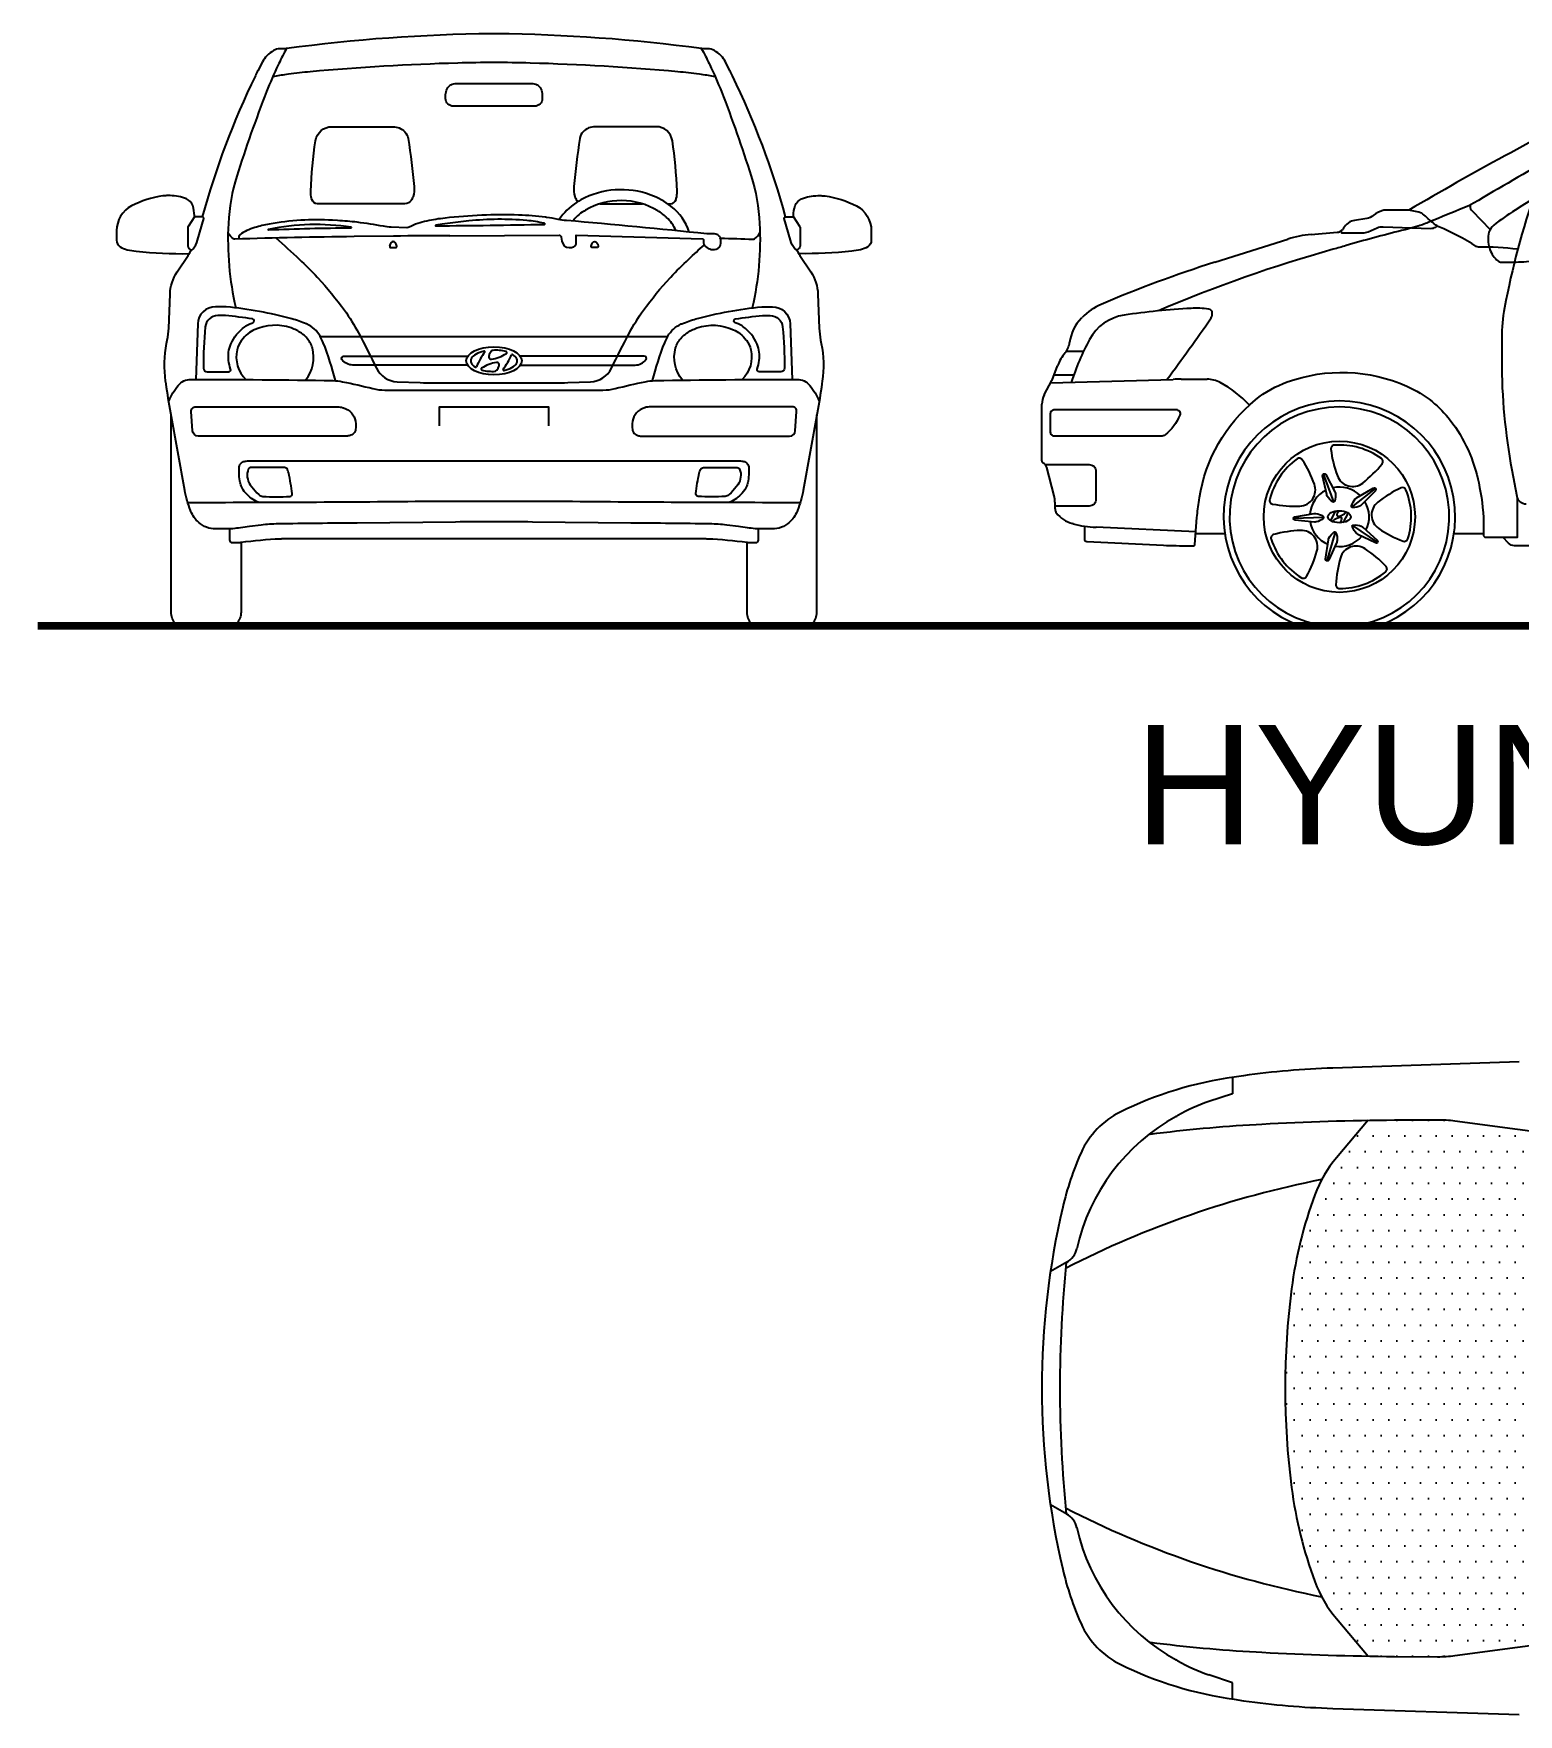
# Model space of a CAD drawing. Header units: millimetres. Extents: x -6427 to 2387, y -2137 to 2260.
# Drawn here: x -6427 to -2692, y -1970 to 2260 of the extents above; entities that cross this region are included whole.
import ezdxf

# ---------------------------------------------------------------- set-up
doc = ezdxf.new("R2010")
doc.units = ezdxf.units.MM
doc.layers.add('interni', color=1, linetype='Continuous')
doc.layers.add('vetri', color=5, linetype='Continuous')
doc.styles.add('titoli', font='')
doc.styles.get('titoli').set_extended_font_data('Swis721 Ex BT')

msp = doc.modelspace()

# ---------------------------------------------------------------- hatches: boundary and pattern name
at = {"layer": 'vetri'}
h = msp.add_hatch(dxfattribs=at)
h.set_pattern_fill('DOTS', color=256, scale=25, style=0)
h.set_pattern_definition([(0, (-3890.885, -1148.97), (19.84375, 39.6875), [0, -39.6875])])
h.paths.add_polyline_path([(-2280.6, -1060.7), (-2280.6, -1237.3, 0.048426), (-2231.9, -1739.2), (-2852, -1822, -0.034777), (-2895.4, -1824.7), (-3003.4, -1824, -0.002465), (-3070.3, -1823.3), (-3149.8, -1729, -0.086672), (-3204.1, -1635.9, -0.056212), (-3262.7, -1398.9, -0.065241), (-3262.7, -899, -0.056212), (-3204.1, -662, -0.086672), (-3149.8, -569), (-3070.3, -474.7, -0.002465), (-3003.4, -473.9), (-2895.4, -473.2, -0.034777), (-2852, -476), (-2231.9, -558.8, 0.048426)])

# ---------------------------------------------------------------- linework, layer by layer
for p, q in [((-3456.1, 1684.6), (-3272, 1743)), ((-3213.5, 1754.6), (-3148, 1760.3)), ((-3791.3, 1544.1), (-3789.4, 1546)), ((-5706.3, 1498.1), (-4832, 1498.1)), ((-3865.2, 1388.2), (-3851.2, 1424.4)), ((-3884.9, 1351.1), (-3865.7, 1387)), ((-3869, 1380.8), (-3560.3, 1390)), ((-3540.2, 1390.3), (-3474.8, 1390.3)), ((-3890.9, 1185), (-3890.9, 1327.2)), ((-3859.8, 1096.5), (-3878.7, 1168.3)), ((-3857.8, 1064), (-3857.8, 1081)), ((-4924.7, 1028.4), (-5172.1, 1030.9)), ((-3812.1, 1026.5), (-3814.2, 1027.1)), ((-3503.7, 1006.6), (-3754.4, 1017.7)), ((-3430.6, 1001.6), (-3504.1, 1001.6)), ((-2779.6, 1001.6), (-2854.1, 1001.6)), ((-3044.3, 769.7), (-3240.5, 769.7)), ((-3411.2, -366.5), (-3411.2, -407.8)), ((-3411.2, -407.8), (-3470.6, -427.6)), ((-3828.3, -832), (-3869.2, -855.1)), ((-3828.3, -1465.9), (-3869.2, -1442.9)), ((-3411.2, -1890.1), (-3470.6, -1870.3)), ((-3411.2, -1931.5), (-3411.2, -1890.1))]:
    msp.add_line(p, q)
at = {"color": 1}
for p, q in [((-3829.4, 1460.5), (-3786, 1460.5)), ((-3860.1, 1401.3), (-3810.6, 1401.3)), ((-3156.1, 1081.4), (-3182.1, 1152.5)), ((-3111.1, 1068.6), (-3051.5, 1115.4)), ((-3182.1, 1042.6), (-3257.8, 1039.8)), ((-3109.4, 1021.9), (-3046.5, 979.7)), ((-3153.3, 1005.8), (-3174, 933))]:
    msp.add_line(p, q, dxfattribs=at)
for points in [[(-4535.4, 1798.9, 0.046179), (-4668.9, 2153.7, 0.00571), (-4675.4, 2166.8), (-4686.6, 2188.7, 0.075534), (-4697.9, 2204.2), (-4698.4, 2204.8, 0.062766), (-4714.4, 2217.4, 0.136753), (-4731, 2222.1), (-4742.6, 2222.1, -0.033692), (-4746.9, 2222.3, 0.031296), (-5263, 2259.6, 0.004786), (-5275.2, 2259.6, 0.031296), (-5791.4, 2222.3, -0.033692), (-5795.7, 2222.1), (-5807.3, 2222.1, 0.136753), (-5823.8, 2217.4, 0.062766), (-5839.8, 2204.8), (-5840.4, 2204.2, 0.075534), (-5851.6, 2188.7), (-5862.9, 2166.8, 0.00571), (-5869.4, 2153.7, 0.046179), (-6002.9, 1798.9)], [(-210.6, 1685.3), (-204.9, 1688, 0.291303), (-180.8, 1725.8), (-180.8, 1739.1, 0.109227), (-183.3, 1750.6, 0.056719), (-361.6, 2042.3, 0.023663), (-411.6, 2100.6), (-412.9, 2101.9, 0.048902), (-508, 2184.8, 0.129699), (-548.4, 2200.1, 0.010294), (-1022.5, 2239.2), (-1133.6, 2246.1, 0.005201), (-1274.2, 2253.3, 0.017186), (-1827.6, 2257, 0.035118), (-2054.5, 2234.7), (-2057.2, 2234.2, 0.061723), (-2331, 2152.1), (-2334.1, 2150.7, 0.013556), (-2481.7, 2080.9, 0.015128), (-2967.4, 1816.1)], [(-5790.7, 2222.4, 0.017074), (-5810.5, 2184.7), (-5812, 2181.6, 0.019099), (-5841.1, 2114.4, 0.017047), (-5916, 1901.2, 0.063227), (-5937.3, 1782.4, 0.069065), (-5918.8, 1569.9)], [(-4747.5, 2222.4, -0.017074), (-4727.8, 2184.7), (-4726.3, 2181.6, -0.019099), (-4697.1, 2114.4, -0.017047), (-4622.2, 1901.2, -0.063227), (-4600.9, 1782.4, -0.069065), (-4619.4, 1569.9)], [(-4712.6, 2151.8, 0.010476), (-4746.8, 2157.1), (-4752.5, 2157.9, 0.010711), (-4806.9, 2164, 0.015372), (-5178, 2186, 0.014264), (-5360.3, 2186, 0.015372), (-5731.3, 2164, 0.010711), (-5785.8, 2157.9), (-5791.4, 2157.1, 0.010476), (-5825.7, 2151.8)], [(-2404.1, 2060.5, 0.00943), (-2805.2, 1833.1, -0.039937), (-2829.5, 1821.3, 0.006162), (-2915.5, 1786.2, -0.022502), (-2944, 1775.6), (-2945, 1775.3, -0.017814), (-2968.2, 1768.8, 0.010785), (-3108.2, 1731.6), (-3125.6, 1726.5, -0.001979), (-3157.8, 1717.4, 0.032769), (-3597.1, 1562.4)], [(-2649, 1864.5, 0.036326), (-2727.1, 1569.7, 0.046697), (-2734.2, 1494.4), (-2734.2, 1437.4, 0.046514), (-2708.5, 1162.3), (-2696.1, 1095.9, 0.360749), (-2672.8, 1076.6)], [(-6022.7, 1798.9), (-6037.8, 1775.5, 0.144723), (-6039.3, 1770.3), (-6039.3, 1726, 0.190071), (-6036.8, 1719.5), (-6035.5, 1718.1, 0.463556), (-6025.7, 1718.6, 0.093808), (-6014.9, 1740), (-5999.2, 1794.8, 0.498769), (-6002.2, 1798.9), (-6022.7, 1798.9), (-6022.7, 1802.3, 0.085874), (-6027, 1827.1, 0.210027), (-6042.8, 1844, 0.100352), (-6083.8, 1852.3), (-6091.9, 1852.3, 0.032741), (-6102.3, 1851.6, 0.089005), (-6180.8, 1826.6, 0.278049), (-6218.3, 1764.4), (-6218.3, 1739.9, 0.256643), (-6209.4, 1723.7, 0.085748), (-6191.5, 1716.2), (-6191.3, 1716.2, 0.029167), (-6169.2, 1712.5, 0.030631), (-6035.8, 1706.4)], [(-4515.6, 1798.9), (-4500.4, 1775.5, -0.144723), (-4498.9, 1770.3), (-4498.9, 1726, -0.190071), (-4501.5, 1719.5), (-4502.8, 1718.1, -0.463556), (-4512.5, 1718.6, -0.093808), (-4523.3, 1740), (-4539.1, 1794.8, -0.498769), (-4536, 1798.9), (-4515.6, 1798.9), (-4515.6, 1802.3, -0.085874), (-4511.3, 1827.1, -0.210027), (-4495.4, 1844, -0.100352), (-4454.4, 1852.3), (-4446.4, 1852.3, -0.032741), (-4435.9, 1851.6, -0.089005), (-4357.4, 1826.6, -0.278049), (-4320, 1764.4), (-4320, 1739.9, -0.256643), (-4328.8, 1723.7, -0.085748), (-4346.8, 1716.2), (-4347, 1716.2, -0.029167), (-4369, 1712.5, -0.030631), (-4502.5, 1706.4)], [(-5380.4, 1751.5), (-5105.4, 1752.9, -0.376729), (-5099.7, 1747.9), (-5098.3, 1738, 0.365661), (-5080, 1721.4, 0.103966), (-5068.6, 1723.4, 0.306698), (-5062.2, 1732.9), (-5062.2, 1753.2), (-4743.6, 1743.5, -0.405285), (-4742.1, 1741.9), (-4742.1, 1733.2, 0.179196), (-4739.8, 1727, 0.281695), (-4710.5, 1717.5, 0.346444), (-4698.8, 1732.4), (-4698.8, 1740.6, 0.414214), (-4714.1, 1756), (-4727.3, 1756, -0.025698), (-4733.9, 1756.3, 0.004276), (-5086.5, 1789.6, -0.028012), (-5107.8, 1792.6, 0.017126), (-5137.2, 1797.5), (-5139.2, 1797.8, 0.02426), (-5207.1, 1803.3, 0.036263), (-5392.3, 1795.8, 0.022607), (-5437.9, 1788.5), (-5438.1, 1788.5, 0.067621), (-5482.2, 1773, -0.127965), (-5488.5, 1771.6), (-5527.9, 1773, -0.038207), (-5547.3, 1775.2, 0.01742), (-5613.1, 1785.3, 0.015657), (-5662.9, 1789.7), (-5675.5, 1790.4, 0.058095), (-5834.4, 1780.9, 0.032559), (-5870.8, 1772), (-5871, 1771.9, 0.0692), (-5908.8, 1753.9, 0.252249), (-5910.9, 1749.9), (-5910.9, 1743.1)], [(-2693.7, 1717.3, 0.034512), (-2792.6, 1722.8, -0.148014), (-2798.2, 1724.5, 0.04471), (-2892.2, 1774, -0.06501), (-2899.8, 1778.4, -0.024399), (-2929.6, 1803.8, 0.134152), (-2942.2, 1810.4), (-2967.4, 1816.1), (-3024.2, 1816.1, 0.066833), (-3033.1, 1814.9, 0.106294), (-3057.3, 1802.3, -0.13472), (-3073.7, 1795), (-3104.6, 1790.1, 0.117978), (-3119.2, 1784.1), (-3120.4, 1783.3, 0.104703), (-3132.2, 1770.3, -0.094802), (-3137.2, 1764.5, 0.713068), (-3135.1, 1758.5), (-3083.5, 1758.5, 0.104414), (-3069.9, 1761.3), (-3047.2, 1771.3, -0.113279), (-3032.4, 1774.2), (-2912.1, 1770, 0.156941), (-2900.2, 1773.4), (-2896.2, 1776)], [(-5380.4, 1751.5, 0.001578), (-5521.5, 1750.4), (-5621.1, 1749.2, 0.005071), (-5920.6, 1742.8, -0.157131), (-5924.4, 1743.9, -0.111135), (-5938.2, 1758.5)], [(-5817.8, 1745.9, -0.006939), (-5759, 1692.4, -0.016728), (-5713.7, 1647), (-5712.3, 1645.4, -0.031183), (-5645.2, 1563.9, -0.03511), (-5609.8, 1506.8, -0.008188), (-5564.7, 1418, 0.277135), (-5512.4, 1383.9), (-5455.2, 1381.8, 0.009121), (-5420.3, 1381.1), (-5118, 1381.1, 0.009121), (-5083, 1381.8), (-5025.9, 1383.9, 0.277135), (-4973.5, 1418, -0.008188), (-4928.5, 1506.8, -0.03511), (-4893, 1563.9, -0.031183), (-4826, 1645.4), (-4824.5, 1647, -0.016728), (-4779.2, 1692.4, -0.004589), (-4740.5, 1728, -0.004589)], [(-4699.5, 1745.2, -0.001386), (-4617.6, 1742.8, 0.157131), (-4613.9, 1743.9, 0.111135), (-4600.1, 1758.5)], [(-4508, 1716.1, 0.021805), (-4499.4, 1701.7), (-4472.1, 1660.3, -0.136906), (-4454.2, 1604.6), (-4450.9, 1518.6, 0.038976), (-4447.4, 1488.9), (-4445.7, 1480.1, -0.084378), (-4443.2, 1385.4), (-4444.2, 1378.6, -0.008969), (-4456.1, 1305), (-4491.2, 1110.6, -0.051607), (-4505.8, 1060.1), (-4506.7, 1057.8, -0.114295), (-4526.4, 1029.7, -0.184825), (-4569.1, 1013.4), (-4592.5, 1013.4, -0.038345), (-4631.5, 1016.4, 0.007289), (-4654.4, 1019.6), (-4683.5, 1023.2, 0.027852), (-4726.1, 1026.2, 0.000662), (-4924.7, 1028.4), (-5172.1, 1030.9, 0.005063), (-5366.2, 1030.9), (-5613.5, 1028.4, 0.000662), (-5812.1, 1026.2, 0.027852), (-5854.7, 1023.2), (-5883.9, 1019.6, 0.007289), (-5906.7, 1016.4, -0.038345), (-5945.7, 1013.4), (-5969.2, 1013.4, -0.184825), (-6011.9, 1029.7, -0.114295), (-6031.5, 1057.8), (-6032.5, 1060.1, -0.051607), (-6047.1, 1110.6), (-6082.1, 1305, -0.008969), (-6094, 1378.6), (-6095, 1385.4, -0.084378), (-6092.5, 1480.1), (-6090.8, 1488.9, 0.038976), (-6087.3, 1518.6), (-6084, 1604.6, -0.136906), (-6066.2, 1660.3), (-6038.8, 1701.7, 0.021805), (-6030.2, 1716.1)], [(-5668, 1386.7, 0.033142), (-5698.7, 1482.3, 0.030699), (-5705.4, 1496.5), (-5706.4, 1498.3, 0.167058), (-5740.4, 1529.3), (-5741.8, 1529.9, 0.036697), (-5777.2, 1542.2, 0.039918), (-5942.6, 1572.6, 0.025492), (-5944.3, 1572.7), (-5969.6, 1572.7, 0.403282), (-6014.3, 1529.6), (-6019.5, 1390)], [(-4870.3, 1386.7, -0.033142), (-4839.5, 1482.3, -0.030699), (-4832.8, 1496.5), (-4831.9, 1498.3, -0.167058), (-4797.9, 1529.3), (-4796.4, 1529.9, -0.036697), (-4761, 1542.2, -0.039918), (-4595.6, 1572.6, -0.025492), (-4594, 1572.7), (-4568.7, 1572.7, -0.403282), (-4524, 1529.6), (-4518.7, 1390)], [(-3576.5, 1389.5, 0.010513), (-3465, 1544.7, 0.151501), (-3462.1, 1554.3), (-3462.1, 1556.7, 0.375576), (-3470.9, 1566.7), (-3471.5, 1566.8, 0.046395), (-3515.4, 1568.6, 0.024546), (-3684.2, 1551.5, 0.236799), (-3771, 1490.2, 0.043639), (-3817.1, 1382.4)], [(-3784, 1020.6), (-3784, 988.5, 0.400416), (-3777.6, 981.7), (-3585, 972.6, 0.011835), (-3520.9, 971.1), (-3509.7, 971.1, 0.390227), (-3506.3, 974.2), (-3500.7, 1041.9, -0.018184), (-3495.5, 1085.9), (-3494.5, 1092.4, -0.18488), (-3353.3, 1338.5, -0.085258), (-3273.4, 1383.6, -0.192052), (-2972.4, 1372.9, -0.061982), (-2909.3, 1334, -0.060759), (-2863.5, 1287.1, -0.113642), (-2791.9, 1129.2), (-2789.6, 1117.8, -0.049878), (-2779.6, 1017.3), (-2779.6, 996.5, 0.414214), (-2776.2, 993.1), (-2694.6, 993.1), (-2694.6, 1091)], [(-6087.3, 1335.3, -0.06701), (-6063.6, 1374.5, -0.227386), (-6031.2, 1390, -0.004221), (-5673.8, 1386.8, -0.047385), (-5649.8, 1384.1, -0.008787), (-5574, 1366.8, 0.060607), (-5543.4, 1363), (-4994.9, 1363, 0.060607), (-4964.2, 1366.8, -0.008787), (-4888.4, 1384.1, -0.047385), (-4864.4, 1386.8, -0.004221), (-4507, 1390, -0.227386), (-4474.6, 1374.5, -0.06701), (-4450.9, 1335.3)], [(-5905.4, 979.9), (-5905.4, 803.7, -0.18406), (-5915.9, 776.1, -0.21385), (-5930.2, 769.7), (-6056.5, 769.7, -0.21385), (-6070.8, 776.1, -0.18406), (-6081.3, 803.7), (-6081.3, 1300.5)], [(-4632.9, 979.9), (-4632.9, 803.7, 0.18406), (-4622.3, 776.1, 0.21385), (-4608, 769.7), (-4481.8, 769.7, 0.21385), (-4467.5, 776.1, 0.18406), (-4456.9, 803.7), (-4456.9, 1300.5)], [(-5862.3, 1080.6, -0.093682), (-5893.6, 1103.3, -0.107203), (-5904.8, 1121.9, -0.030528), (-5908.1, 1133.8), (-5908.3, 1134.6, -0.052021), (-5910.3, 1154.3), (-5910.3, 1166.7, -0.17384), (-5906.3, 1177.8), (-5906.3, 1177.9, -0.177896), (-5896.6, 1183.6), (-5895.9, 1183.7, -0.044554), (-5881.8, 1185), (-4656.5, 1185, -0.044554), (-4642.3, 1183.7), (-4641.7, 1183.6, -0.177896), (-4631.9, 1177.9), (-4631.9, 1177.8, -0.17384), (-4627.9, 1166.7), (-4627.9, 1154.3, -0.052021), (-4630, 1134.6), (-4630.1, 1133.8, -0.030528), (-4633.4, 1121.9, -0.107203), (-4644.6, 1103.3, -0.093682), (-4676, 1080.6)], [(-3882.6, 1175.4), (-3771.6, 1175.4, -0.414214), (-3754.7, 1158.5), (-3754.7, 1088.1, -0.414214), (-3771.6, 1071.2), (-3857.8, 1071.2)], [(-6039.7, 1080.4, 0.002746), (-5428.9, 1083.5, -0.002653), (-5427.8, 1083.5), (-5110.4, 1083.5, -0.002653), (-5109.4, 1083.5, 0.002746), (-4498.5, 1080.4)], [(-5934.3, 1013.4), (-5934.3, 985.6, 0.414214), (-5928, 979.2), (-5916.6, 979.2, 0.033711), (-5905.8, 979.9, -0.021748), (-5806.9, 988.9, -0.011954), (-5797.8, 989.2), (-4740.5, 989.2, -0.011954), (-4731.3, 988.9, -0.021748), (-4632.4, 979.9, 0.033711), (-4621.7, 979.2), (-4610.3, 979.2, 0.414214), (-4603.9, 985.6), (-4603.9, 1013.4)], [(-1040.2, 971.3), (-2702.1, 971.3, -0.205358), (-2716.8, 977.6), (-2731.6, 993.1)], [(-2690.4, -328), (-3159.2, -343.2, 0.026985), (-3383.4, -362.6), (-3407, -365.9, 0.079394), (-3693.8, -454.2, 0.175116), (-3792.2, -556.3, 0.047797), (-3838.5, -693.8, 0.115096), (-3838.5, -1604.1, 0.047797), (-3792.2, -1741.6, 0.175116), (-3693.8, -1843.7, 0.079394), (-3407, -1932), (-3383.4, -1935.4, 0.026985), (-3159.2, -1954.8), (-2690.4, -1969.9)], [(-3618.1, -509.6, -0.018141), (-3352.2, -485.1), (-3337.8, -484.3, -0.012334), (-3003.4, -473.9), (-2895.4, -473.2, -0.034777), (-2852, -476), (-2088.6, -577.9, 0.034777), (-2016.3, -582.5), (-435.2, -572.5, 0.04873), (-394.8, -568.3, -0.007336), (-169.3, -525.8)], [(-3070.3, -474.7), (-3149.8, -569, 0.086672), (-3204.1, -662, 0.056212), (-3262.7, -899, 0.065241), (-3262.7, -1398.9, 0.056212), (-3204.1, -1635.9, 0.086672), (-3149.8, -1729), (-3070.3, -1823.3)], [(-3618.1, -1788.3, 0.018141), (-3352.2, -1812.9), (-3337.8, -1813.7, 0.012334), (-3003.4, -1824), (-2895.4, -1824.7, 0.034777), (-2852, -1822), (-2088.6, -1720, -0.034777), (-2016.3, -1715.4), (-435.2, -1725.4, -0.04873), (-394.8, -1729.6, 0.007336), (-169.3, -1772.2)]]:
    msp.add_lwpolyline(points, format="xyb")
for points in [[(-2735, 1684.9), (-2724.1, 1684.9, 0.012834), (-2672, 1686.2), (-1735.9, 1734.3, 0.348636), (-1726.4, 1742.7), (-1650, 2168.2, 0.467249), (-1656.7, 2176.1), (-1691.4, 2176.1, 0.022738), (-1961, 2163.9, 0.084425), (-2180.4, 2105.6, 0.00241), (-2238.9, 2078.6, 0.018218), (-2370.5, 2011.1), (-2421.3, 1982.7, 0.014157), (-2700.4, 1815.9, 0.024406), (-2754.3, 1777.7, 0.159875), (-2766.1, 1760.2, 0.148103), (-2765.2, 1720.7), (-2764.3, 1718, 0.008441), (-2763.8, 1716.4, 0.133953), (-2743.6, 1688, 0.173805)], [(-5628.4, 1771.3, 0.924035), (-5628.3, 1772.6, 0.088733), (-5836.5, 1767.5, 0.924035), (-5836.4, 1766.3, -0.009578)], [(-5332.6, 1788.7), (-5345.4, 1787.4, 0.014288), (-5399.7, 1780.2), (-5415.5, 1777.6, 0.926746), (-5415.4, 1776.4, 0.002637), (-5142.4, 1779.9, 0.88421), (-5142.1, 1782.5), (-5143.2, 1782.7, 0.034519), (-5186.8, 1789.7, 0.047985)], [(-3310.7, 1076.2, 0.055712), (-3242.1, 1071.1, 0.510066), (-3205.2, 1126.1, 0.055712), (-3235.9, 1187.6, 0.430622), (-3248.9, 1190, 0.176369), (-3317.8, 1087.3, 0.430622)], [(-3036.5, 1190.5, 0.176369), (-3155.4, 1224.3, 0.430622), (-3163.8, 1214, 0.055712), (-3147.5, 1147.2, 0.510066), (-3083.8, 1129.1, 0.055712), (-3034.8, 1177.4, 0.430622)], [(-2970.4, 988.6, 0.176369), (-2975, 1112.1, 0.430622), (-2987.3, 1116.9, 0.055712), (-3045.8, 1080.8, 0.510066), (-3043.4, 1014.6, 0.055712), (-2982.3, 982.9, 0.430622)], [(-3314.1, 987.8, 0.176369), (-3237.8, 890.6, 0.430622), (-3225, 894, 0.055712), (-3198.9, 957.6, 0.510066), (-3239.8, 1009.7, 0.055712), (-3307.8, 999.4, 0.430622)], [(-3025.9, 905.9, 0.430622), (-3025.1, 919.1, 0.055712), (-3077.6, 963.6, 0.510066), (-3139.8, 940.8, 0.055712), (-3151.1, 872.9, 0.430622), (-3142, 863.4, 0.176369)]]:
    msp.add_lwpolyline(points, format="xyb", close=True)
for points in [[(-2813.5, 1828.5), (-2813.5, 1825.9, 0.19503), (-2808.8, 1814.1), (-2763.2, 1767.2)], [(-5531.5, 1725.3, 0.465821), (-5528.4, 1721.6), (-5517, 1721.6, 0.465821), (-5513.8, 1725.3)], [(-5006.7, 1725.3, -0.465821), (-5009.9, 1721.6), (-5021.3, 1721.6, -0.465821), (-5024.4, 1725.3)], [(-5743.3, 1387.9, 0.244512), (-5726, 1469.4, 0.073395), (-5732, 1483), (-5732.9, 1484.3, 0.097613), (-5752.7, 1505.3), (-5753.6, 1505.9, 0.071553), (-5779.5, 1519.3, 0.194062), (-5872, 1514.6, 0.05695), (-5887.5, 1505.1), (-5888.1, 1504.7, 0.06725), (-5903.8, 1488.7), (-5904.2, 1488.2, 0.10302), (-5915.2, 1464.5, 0.2632), (-5893.2, 1389.5)], [(-4794.9, 1387.9, -0.244512), (-4812.3, 1469.4, -0.073395), (-4806.2, 1483), (-4805.4, 1484.3, -0.097613), (-4785.5, 1505.3), (-4784.7, 1505.9, -0.071553), (-4758.8, 1519.3, -0.194062), (-4666.2, 1514.6, -0.05695), (-4650.7, 1505.1), (-4650.2, 1504.7, -0.06725), (-4634.4, 1488.7), (-4634.1, 1488.2, -0.10302), (-4623.1, 1464.5, -0.2632), (-4645, 1389.5)], [(-3143, 1059, 0.184098), (-3148.7, 1049.2, 0.476025), (-3145.8, 1046, 0.195199), (-3124.7, 1055.8, 0.195199)], [(-3141.6, 1029.1, 0.184061), (-3136, 1038.9, 0.476025), (-3138.8, 1042.1, 0.195563), (-3160, 1032.2)]]:
    msp.add_lwpolyline(points, format="xyb", dxfattribs=at)
for points in [[(-5896.1, 1522.2, -0.057809), (-5883.2, 1529.3), (-5875.5, 1532.5, 0.762475), (-5876.7, 1542, 0.010048), (-5944.6, 1550.8), (-5963.5, 1550.8, 0.387029), (-5995.3, 1521.8, 0.024439), (-6000, 1418.3, 0.413031), (-5990.4, 1408.7), (-5936.6, 1408.7, 0.519813), (-5931.5, 1416, -0.055484), (-5936.7, 1437.7, -0.131533), (-5931.1, 1478.7, -0.139587)], [(-4642.1, 1522.2, 0.057809), (-4655, 1529.3), (-4662.7, 1532.5, -0.762475), (-4661.6, 1542, -0.010048), (-4593.7, 1550.8), (-4574.7, 1550.8, -0.387029), (-4542.9, 1521.8, -0.024439), (-4538.3, 1418.3, -0.413031), (-4547.9, 1408.7), (-4601.7, 1408.7, -0.519813), (-4606.8, 1416, 0.055484), (-4601.6, 1437.7, 0.131533), (-4607.2, 1478.7, 0.139587)], [(-5274.1, 1462.2, 0.072332), (-5280.8, 1452.7, 0.102689), (-5281.9, 1449, 0.03014), (-5281.9, 1445.8, 0.439803), (-5275.7, 1440.7, 0.112009), (-5238, 1455, 0.650575), (-5238.9, 1459.9, 0.078478), (-5272.3, 1463, 0.187291)], [(-5264.2, 1411.1, 0.072332), (-5257.4, 1420.5, 0.102689), (-5256.3, 1424.3, 0.03014), (-5256.3, 1427.4, 0.439803), (-5262.5, 1432.5, 0.112009), (-5300.2, 1418.3, 0.650575), (-5299.4, 1413.4, 0.078478), (-5266, 1410.2, 0.187291)], [(-3858.7, 1246.6, -0.414214), (-3868.9, 1256.8), (-3868.9, 1303.9, -0.414214), (-3858.7, 1314), (-3553.4, 1314, -0.528736), (-3543.9, 1300.1, -0.132312), (-3580.9, 1250.3, -0.169062), (-3591.4, 1246.6)], [(-3154, 1083.5, -0.488635), (-3159, 1081.7, -0.120079), (-3172.8, 1095.7, -0.07985), (-3174.4, 1099.8), (-3184.9, 1147.5, -0.873372), (-3176.8, 1150.5), (-3154, 1107.2, -0.07985), (-3152.6, 1103.1, -0.120079)], [(-3108.4, 1067.3, -0.488635), (-3111.7, 1071.5, -0.120079), (-3102.6, 1088.9, -0.07985), (-3099.3, 1091.7), (-3057.1, 1116.4, -0.873372), (-3051.8, 1109.7), (-3085.9, 1074.6, -0.07985), (-3089.3, 1072, -0.120079)], [(-3183.5, 1045.2, -0.488635), (-3183.3, 1039.8, -0.120079), (-3200.9, 1031.1, -0.07985), (-3205.3, 1030.8), (-3253.9, 1035.6, -0.873372), (-3254.2, 1044.2), (-3206.1, 1052.6, -0.07985), (-3201.7, 1052.6, -0.120079)], [(-3109.8, 1018.9, -0.488635), (-3106.8, 1023.4, -0.120079), (-3087.4, 1020.1, -0.07985), (-3083.8, 1017.8), (-3047.2, 985.3, -0.873372), (-3052, 978.2), (-3095.9, 999.8, -0.07985), (-3099.4, 1002.3, -0.120079)], [(-3156.2, 1005.3, -0.488635), (-3151, 1003.8, -0.120079), (-3148.2, 984.4, -0.07985), (-3149.2, 980.2), (-3168.8, 935.4, -0.873372), (-3177.1, 937.7), (-3170.1, 986.1, -0.07985), (-3168.9, 990.3, -0.120079)]]:
    msp.add_lwpolyline(points, format="xyb", close=True, dxfattribs=at)
at = {"color": 40}
for points in [[(-5335.5, 1425.9), (-5624.1, 1425.9, -0.23833), (-5651.6, 1439.8, -0.615078), (-5647.3, 1448.2), (-5335, 1448.2)], [(-5202.7, 1425.9), (-4914.1, 1425.9, 0.23833), (-4886.7, 1439.8, 0.615078), (-4890.9, 1448.2), (-5203.2, 1448.2)]]:
    msp.add_lwpolyline(points, format="xyb", dxfattribs=at)
for points in [[(-5629.6, 1249.1), (-5631.2, 1248.6, -0.079589), (-5640.2, 1247.1), (-6012.7, 1247.1, -0.393265), (-6027.1, 1260.5), (-6030.6, 1309, -0.435477), (-6019.4, 1320.9), (-5663.1, 1320.9, -0.08192), (-5648.8, 1318.6), (-5647.6, 1318.2, -0.121842), (-5627.7, 1305.4, -0.155024), (-5617.6, 1284.6), (-5617.5, 1283.9, -0.066015), (-5617.3, 1263.4, -0.127685), (-5620.2, 1255.9, -0.157563)], [(-4908.7, 1249.1), (-4907.1, 1248.6, 0.079589), (-4898.1, 1247.1), (-4525.5, 1247.1, 0.393265), (-4511.2, 1260.5), (-4507.7, 1309, 0.435477), (-4518.8, 1320.9), (-4875.1, 1320.9, 0.08192), (-4889.5, 1318.6), (-4890.6, 1318.2, 0.121842), (-4910.5, 1305.4, 0.155024), (-4920.6, 1284.6), (-4920.7, 1283.9, 0.066015), (-4921, 1263.4, 0.127685), (-4918, 1255.9, 0.157563)], [(-5787.7, 1160.9, 0.014565), (-5788.8, 1163.4, 0.286115), (-5796, 1167.9), (-5881.2, 1167.9, 0.308353), (-5887.1, 1163.9, 0.254186), (-5882.2, 1124.6), (-5878.4, 1119.3, 0.058984), (-5860.7, 1099.8), (-5860.1, 1099.3, 0.165895), (-5850.5, 1095.4, 0.027316), (-5782.7, 1095.3, 0.435749), (-5776.7, 1102.5, 0.021165), (-5785.5, 1154.1, 0.046856)], [(-4750.6, 1160.9, -0.014565), (-4749.5, 1163.4, -0.286115), (-4742.3, 1167.9), (-4657.1, 1167.9, -0.308353), (-4651.1, 1163.9, -0.254186), (-4656, 1124.6), (-4659.8, 1119.3, -0.058984), (-4677.5, 1099.8), (-4678.2, 1099.3, -0.165895), (-4687.7, 1095.4, -0.027316), (-4755.5, 1095.3, -0.435749), (-4761.5, 1102.5, -0.021165), (-4752.7, 1154.1, -0.046856)]]:
    msp.add_lwpolyline(points, format="xyb", close=True, dxfattribs=at)
msp.add_lwpolyline([(-5406.1, 1272.8), (-5406.1, 1320.9), (-5132.2, 1320.9), (-5132.2, 1272.8)])
at = {"color": 5, "const_width": 20}
msp.add_lwpolyline([(-6417.1, 769.7), (2376.6, 769.7)], dxfattribs=at)
msp.add_circle((-3142.4, 1044.1), 190.2)
for centre, radius, start, end in [((-3190.2, 1484.9), 270.8, 94.9349, 107.5862), ((-3149.7, 1780.5), 20.3, 274.9349, 308.0342), ((-2512.1, -1293.8), 3124.4, 107.5862, 113.1685), ((-3681.4, 1438.6), 152.3, 113.1685, 135.1637), ((-3716.9, 1470), 105, 135.1637, 172.9954), ((-3871.5, 1489), 50.8, 320.4948, 352.9954), ((-3741.9, 1382.2), 117.1, 140.4948, 158.9221), ((-3874.7, 1391.8), 10.2, 331.9068, 338.9221), ((-3540.2, 713.4), 676.9, 90, 91.7028), ((-3474.8, 1322.6), 67.7, 61.1558, 90), ((-3585.7, 1121.2), 297.7, 43.2393, 61.1558), ((-3840.1, 1327.2), 50.8, 151.9068, 180), ((-3142.4, 1044.1), 291.4, 289.6682, 250.3318), ((-3884.1, 1185), 6.77, 180, 242.5325), ((-3895, 1164), 16.9, 14.7096, 62.5325), ((-3918.8, 1081), 60.9, 0, 14.7096), ((-3840.9, 1064), 16.9, 180, 217.9643), ((-3794.8, 1100), 75.5, 217.9643, 255.0949), ((-3742.5, 1288.2), 270.8, 255.0949, 267.4686), ((-3310.7, -907.5), 504.3, 118.7367, 167.4515), ((-3653.5, -282.3), 208.7, 298.7367, 300.0473), ((-3336.2, -830.8), 425, 108.4404, 120.0473), ((-3853.9, -786.6), 52.2, 299.3616, 347.4515), ((-755.6, -1149), 3090.1, 174.1211, 185.8789), ((-3853.9, -1511.4), 52.2, 12.5485, 60.6384), ((-3310.7, -1390.4), 504.3, 192.5485, 241.2633), ((-3653.5, -2015.6), 208.7, 59.9527, 61.2633), ((-3336.2, -1467.1), 425, 239.9527, 251.5596)]:
    msp.add_arc(centre, radius, start, end)
at = {"color": 1}
for centre, radius, start, end in [((-5144, 1348.5), 184.4, 143.4147, 156.7684), ((-5293.3, 1459.3), 1.6, 323.4147, 101.8298), ((-5394.3, 1524.8), 184.4, 323.4147, 336.7684), ((-5223.4, 1451.4), 1.6, 59.2426, 156.7684), ((-5314.9, 1421.8), 1.6, 239.2426, 336.7684), ((-5244.9, 1414), 1.6, 143.4147, 281.8298), ((-3142.4, 1044.1), 276.4, 276.897, 263.103), ((-3142.4, 1044.1), 74.8, 117.3479, 174.9196), ((-3142.4, 1044.1), 74.8, 45.3479, 102.9196), ((-3002.4, 963), 177.1, 147.5164, 156.2122), ((-3142.4, 1044.1), 74.8, 333.3479, 30.9196), ((-3142.4, 1044.1), 74.8, 189.3479, 246.9196), ((-3217.4, 1091.8), 104.3, 323.6174, 338.5539), ((-3142.4, 1044.1), 74.8, 261.3479, 318.9196), ((-2721.8, -3004.5), 2425.4, 101.0615, 117.2149), ((-2721.8, 706.6), 2425.4, 242.7851, 258.9385)]:
    msp.add_arc(centre, radius, start, end, dxfattribs=at)
for centre, major_axis, ratio, start_param, end_param in [((-5522.7, 1720.4), (0, 16.5), 0.561845, 5.013816, 7.552555), ((-5269.1, 1436.6), (-58.6, 0), 0.455015, 5.143793, 6.935956), ((-5269.1, 1436.6), (-58.6, 0), 0.455015, 8.285386, 10.077549)]:
    msp.add_ellipse(centre, major_axis=major_axis, ratio=ratio, start_param=start_param, end_param=end_param, dxfattribs=at)
at = {"color": 1, "extrusion": (0, 0, -1)}
msp.add_ellipse((-5015.6, 1720.4), major_axis=(0, 16.5), ratio=0.561845, start_param=5.013816, end_param=7.552555, dxfattribs=at)
at = {"color": 40}
msp.add_ellipse((-5269.1, 1436.6), major_axis=(-69.7, 0), ratio=0.50656, dxfattribs=at)
at = {"color": 1}
msp.add_ellipse((-3142.4, 1044.1), major_axis=(-28.9, 0), ratio=0.516848, dxfattribs=at)
at = {"layer": 'interni'}
for points in [[(-5371.5, 2077.5, -0.414214), (-5390.7, 2096.7), (-5390.7, 2106.5, -0.06974), (-5389.7, 2113.6), (-5388.4, 2118, -0.334802), (-5366.9, 2134.2), (-5171.3, 2134.2, -0.334802), (-5149.8, 2118), (-5148.5, 2113.6, -0.06974), (-5147.6, 2106.5), (-5147.6, 2096.7, -0.414214), (-5166.7, 2077.5)], [(-5493.3, 1831.7), (-5713.2, 1831.7, -0.341934), (-5727.1, 1842.4), (-5727.8, 1845.2, -0.072265), (-5729.8, 1863.4, -0.028907), (-5717.9, 1990.6, -0.370577), (-5676.8, 2025.9), (-5523.5, 2025.9, -0.203608), (-5493.6, 2013.2, -0.154882), (-5485, 1995.9, -0.014492), (-5470, 1875.3, -0.100354), (-5472.7, 1850.1), (-5472.8, 1849.7, -0.068773), (-5477.3, 1840.3, -0.252892)]]:
    msp.add_lwpolyline(points, format="xyb", close=True, dxfattribs=at)
for points in [[(-4832, 1831.7), (-4825.1, 1831.7, 0.341934), (-4811.2, 1842.4), (-4810.5, 1845.2, 0.072265), (-4808.5, 1863.4, 0.028907), (-4820.4, 1990.6, 0.370577), (-4861.5, 2025.9), (-5014.7, 2025.9, 0.203608), (-5044.6, 2013.2, 0.154882), (-5053.2, 1995.9, 0.014492), (-5068.2, 1875.3, 0.100354), (-5065.5, 1850.1), (-5065.4, 1849.7, 0.068773), (-5061, 1840.3, 0.053387), (-5058.4, 1837.2)], [(-4778, 1760.8, 0.150546), (-4823.3, 1825.2), (-4823.9, 1825.7, 0.076062), (-4874.6, 1853.9, 0.215788), (-5050.7, 1841.7, 0.022907), (-5060.7, 1835.6), (-5061.4, 1835.2, 0.094055), (-5105.5, 1792.2)], [(-4811.1, 1764.1, 0.096429), (-4835, 1797.4), (-4835.3, 1797.8, 0.05375), (-4857.2, 1814.3, 0.274068), (-5039, 1815.6), (-5042.6, 1813.5, 0.053514), (-5059, 1801.3, 0.031509), (-5071.5, 1788.3)]]:
    msp.add_lwpolyline(points, format="xyb", dxfattribs=at)
msp.add_lwpolyline([(-5002.6, 1831.7), (-4895.7, 1831.7)], dxfattribs=at)

# ---------------------------------------------------------------- texts
at = {"style": 'titoli'}
msp.add_text('HYUNDAI Getz', height=300, dxfattribs=at).set_placement((-3658.1, 219.9))

doc.saveas('drawing.dxf')
